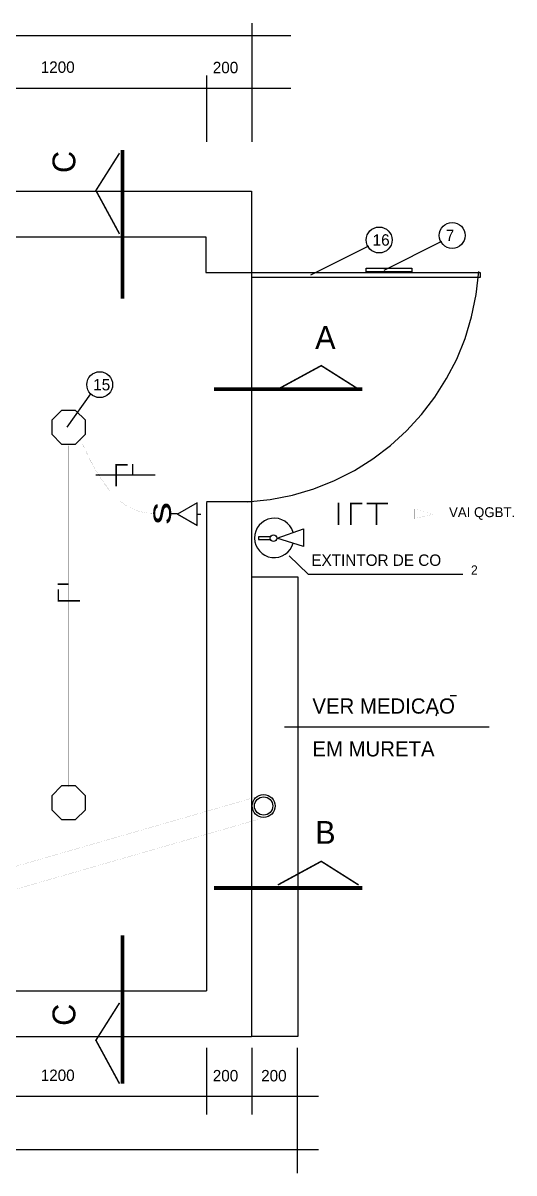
# Model space of a CAD drawing. Extents: x 0.013 to 0.842, y 0.009 to 0.544.
# Drawn here: x 0.1212 to 0.1857, y 0.1502 to 0.3012 of the extents above; entities that cross this region are included whole.
import ezdxf

# ---------------------------------------------------------------- set-up
doc = ezdxf.new("R2010")
doc.units = 0
doc.header["$LTSCALE"] = 250
doc.header["$MEASUREMENT"] = 0
doc.linetypes.add('DASHED', pattern=[0.75, 0.5, -0.25])
doc.layers.get('0').update_dxf_attribs({"linetype": 'CONTINUOUS'})
for name, color, linetype in [('DETALHES-DIVERSOS', 7, 'CONTINUOUS'), ('ILUMINACAO', 7, 'CONTINUOUS'), ('TOMADAS', 7, 'CONTINUOUS')]:
    doc.layers.add(name, color=color, linetype=linetype)
doc.styles.add('ROMANS', font='TXT', dxfattribs={"height": 100})
doc.styles.add('TXT', font='txt')

# ---------------------------------------------------------------- blocks, each defined once
blk = doc.blocks.new('CXFM')
at = {"layer": 'ILUMINACAO'}
blk.add_lwpolyline([(-0.9178110384396914, 2.217402897177637), (-2.216681678790564, 0.9185322568267642), (-2.216681678790564, -0.9183482185256668), (-0.9178110384396925, -2.21721885887654), (0.9190694369127386, -2.21721885887654), (2.217940077263612, -0.9183482185256678), (2.217940077263613, 0.9185322568267631), (0.9190694369127407, 2.217402897177637)], close=True, dxfattribs=at)
at = {"layer": 'ILUMINACAO', "flags": 1}
blk.add_attdef('P', (0.003145996182624115, 2.819540850193372), '', height=1.5, dxfattribs=at)
at = {"layer": 'ILUMINACAO'}
for tag, p in [('C', (-1.56512664832558, -0.8553378502105816)), ('R', (0.4930691452865049, -0.8553378502105816))]:
    blk.add_attdef(tag, p, '', height=1.5, dxfattribs=at)
blk = doc.blocks.new('TOBAIXA')
at = {"layer": 'TOMADAS', "color": 1}
blk.add_line((0, 0.5), (0, 0), dxfattribs=at)
blk.add_lwpolyline([(-1.5, 0.5000000000000002), (1.5, 0.4999999999999997), (6.661338147750939e-16, 3.100000000000001)], close=True, dxfattribs=at)
blk.add_lwpolyline([(-1.5, 0.5000000000000002), (6.661338147750939e-16, 3.100000000000001), (-1.5, 0.5000000000000002)], dxfattribs=at)
at = {"layer": 'TOMADAS', "color": 1, "linetype": 'Continuous', "flags": 1}
blk.add_attdef('P', (0, 4), '', height=2, dxfattribs=at)
at = {"layer": 'TOMADAS', "color": 1, "linetype": 'Continuous'}
blk.add_attdef('C', (2, 1), '', height=2, dxfattribs=at)
blk = doc.blocks.new('INTER')
at = {"layer": 'TOMADAS', "color": 1, "linetype": 'Continuous'}
blk.add_line((0, 0.8388638708707024), (0, -0.03546316212588874), dxfattribs=at)
at = {"layer": 'TOMADAS', "color": 1, "style": 'TXT', "width": 1.5}
blk.add_text('s', height=3, dxfattribs=at).set_placement((-1.499999999999999, 0.8430873466398052))
at = {"layer": 'TOMADAS', "color": 1, "linetype": 'Continuous', "style": 'TXT'}
blk.add_attdef('R', (1.839452481230427, 0.7093481047424401), '', height=2, dxfattribs=at)
blk = doc.blocks.new('FASNETER')
at = {"const_width": 0.3}
for points in [[(0.15, 2.1), (0.15, -2.1)], [(2.3, 1.95), (4.6, 1.95)], [(2.450000000000001, 1.8), (2.450000000000001, -2.1)], [(5.400000000000001, 1.95), (9.399999999999999, 1.95)], [(7.250000000000001, 1.8), (7.250000000000001, -2.1)]]:
    blk.add_lwpolyline(points, dxfattribs=at)
for tag, p in [('C', (1.4, 2.8)), ('B', (3.95, -5.15))]:
    blk.add_attdef(tag, p, '', height=2)
blk = doc.blocks.new('NEUT1RET')
at = {"const_width": 0.3}
for points in [[(3.250000000000001, 2.1), (3.250000000000001, 0)], [(0, 1.95), (2.299999999999999, 1.95)], [(0.1500000000000004, 1.8), (0.1500000000000004, -2.1)]]:
    blk.add_lwpolyline(points, dxfattribs=at)
at = {"style": 'ROMANS'}
for tag, p in [('C', (-0.05678830803792145, 3.346769671229509)), ('R', (2.502905405376884, -3.052364779063865))]:
    blk.add_attdef(tag, p, '', height=2, dxfattribs=at)

msp = doc.modelspace()

# ---------------------------------------------------------------- linework, layer by layer
at = {"layer": 'DETALHES-DIVERSOS'}
for p, q in [((0.1512770852407975, 0.3011963731878859), (0.1512770852407975, 0.285568619822996)), ((0.05060000000000037, 0.2995475118905961), (0.1563999999999997, 0.2995475118905961)), ((0.1453264305987905, 0.2942963731878844), (0.1453264305987905, 0.285568619822996)), ((0.05060000000000037, 0.2926475118905946), (0.1563999999999997, 0.2926475118905946)), ((0.05383780900933562, 0.2790999999999986), (0.1512522898807001, 0.2790999999999986)), ((0.1512522898807001, 0.2790999999999986), (0.1512522898807001, 0.1680999999999986)), ((0.05383780900933562, 0.2730999999999986), (0.1452522898807001, 0.2730999999999986)), ((0.1452522898807001, 0.2730999999999986), (0.1452522898807001, 0.2684499999999971)), ((0.1666000000000004, 0.2719000000000015), (0.159, 0.2680999999999986)), ((0.1762000000000007, 0.2725), (0.1686000000000004, 0.2686999999999971)), ((0.1662897898807005, 0.2684499999999971), (0.1662897898807005, 0.269)), ((0.1662897898807005, 0.269), (0.1722999999999993, 0.269)), ((0.1722999999999993, 0.269), (0.1722999999999993, 0.2685)), ((0.1452522898807001, 0.2684499999999971), (0.1511772898807012, 0.2684499999999971)), ((0.1812522898807001, 0.2677750000000015), (0.1512522898807001, 0.2677750000000015)), ((0.1513272898807009, 0.2684499999999971), (0.1812522898807001, 0.2684499999999971)), ((0.1722999999999993, 0.2685), (0.1662999999999993, 0.2685)), ((0.1812522898807001, 0.2684499999999971), (0.1812522898807001, 0.2677750000000015)), ((0.1301000000000004, 0.2525), (0.127, 0.2480999999999986)), ((0.1386000000000004, 0.2418000000000029), (0.1307999999999993, 0.2418000000000029)), ((0.1512522898807001, 0.238300000000003), (0.1453378090093356, 0.238300000000003)), ((0.1453378090093356, 0.2382249999999985), (0.1453378090093356, 0.1740999999999986)), ((0.1545892279251166, 0.2335474952793447), (0.1580522416364784, 0.2347751522481122)), ((0.1580522416364784, 0.2347751522481122), (0.1580522416364784, 0.2324386438236834)), ((0.1521468919392082, 0.2337059026301504), (0.1521468919392082, 0.2333626867034036)), ((0.1537143613032986, 0.2337059026301504), (0.1521468919392082, 0.2337059026301504)), ((0.1521468919392082, 0.2333626867034036), (0.1537143613032986, 0.2333626867034036)), ((0.1580522416364784, 0.2324386438236834), (0.1545527751492064, 0.2335474952793447)), ((0.1562000000000008, 0.2311999999999971), (0.1587000000000007, 0.2288000000000029)), ((0.157359638894206, 0.2283992563780485), (0.1512537989294342, 0.2283992563780485)), ((0.157359638894206, 0.1681516606203149), (0.157359638894206, 0.2283992563780485)), ((0.1587000000000007, 0.2288000000000029), (0.179, 0.2288000000000029)), ((0.1773103822152207, 0.2128804727721872), (0.1781520270714063, 0.2128804727721872)), ((0.1756636857574667, 0.2109457561079398), (0.175444126229766, 0.2101771700358368)), ((0.155573988972863, 0.2087460097636576), (0.1824700311161851, 0.2087460097636576)), ((0.05383780900933562, 0.1740999999999986), (0.1453378090093356, 0.1740999999999986)), ((0.04783780900933562, 0.1680999999999986), (0.1512522898807001, 0.1680999999999986)), ((0.1512537989294342, 0.1681516606203149), (0.157359638894206, 0.1681516606203149)), ((0.1453264305987905, 0.1665963731878874), (0.1453264305987905, 0.1578686198229989)), ((0.1512770852407975, 0.1665963731878874), (0.1512770852407975, 0.1578686198229989)), ((0.1572490683940669, 0.1665963731878874), (0.1572490683940669, 0.1501686198230018)), ((0.04533836980406341, 0.1602475118906005), (0.1600217748580836, 0.1602475118906005)), ((0.04533836980406341, 0.1532475118906005), (0.1600217748580836, 0.1532475118906005))]:
    msp.add_line(p, q, dxfattribs=at)
for points, const_width in [([(0.1338999999999997, 0.2735), (0.1307999999999993, 0.2791999999999971), (0.1338999999999997, 0.2840999999999986)], 0.0002), ([(0.1342999999999993, 0.265), (0.1342999999999993, 0.2845)], 0.0005), ([(0.1547000000000007, 0.2530999999999985), (0.1603999999999997, 0.2561999999999971), (0.1652999999999993, 0.2530999999999985)], 0.0002), ([(0.1462999999999993, 0.2530999999999985), (0.1657999999999993, 0.2530999999999985)], 0.0005), ([(0.1385, 0.2368000000000029), (0.13740234375, 0.2368638671875015), (0.13628125, 0.2371046875000029), (0.1351320312499993, 0.2375962890625015), (0.1339500000000007, 0.2384124999999986), (0.13273046875, 0.2396271484375029), (0.13146875, 0.2413140625000015), (0.13016015625, 0.2435470703125029), (0.1287999999999993, 0.2464000000000015)], 1e-05), ([(0.1272000000000007, 0.2009000000000015), (0.1272000000000007, 0.2456999999999971)], 1e-05), ([(0.1726000000000004, 0.2366600000000035), (0.1726000000000004, 0.2373799999999974), (0.175, 0.2366600000000035), (0.1726000000000004, 0.2360999999999986), (0.1726000000000004, 0.2366600000000035)], 8.000000000000001e-06), ([(0.1547000000000007, 0.188), (0.1603999999999997, 0.1910999999999985), (0.1652999999999993, 0.188)], 0.0002), ([(0.1462999999999993, 0.1875999999999985), (0.1657999999999993, 0.1875999999999985)], 0.0005), ([(0.1342999999999993, 0.1619000000000015), (0.1342999999999993, 0.1814000000000014)], 0.0005), ([(0.1338999999999997, 0.1619000000000015), (0.1307999999999993, 0.1675999999999986), (0.1338999999999997, 0.1725)], 0.0002)]:
    msp.add_lwpolyline(points, dxfattribs=dict(at, const_width=const_width))
at = {"layer": 'DETALHES-DIVERSOS', "linetype": 'DASHED', "const_width": 1e-05}
for points in [[(0.1445, 0.2366999999999971), (0.1726000000000004, 0.2366999999999971)], [(0.07686998433000554, 0.1779443269949843), (0.1521676797684086, 0.1996347659086605)], [(0.07720922706527746, 0.1750286945511834), (0.1525069225036787, 0.1967191334648596)]]:
    msp.add_lwpolyline(points, dxfattribs=at)
at = {"layer": 'DETALHES-DIVERSOS'}
for centre, radius in [((0.1776000000000004, 0.2733000000000029), 0.0017), ((0.168, 0.2726999999999971), 0.0017), ((0.1312999999999993, 0.2536999999999971), 0.0017), ((0.1541335682262525, 0.2335474952793447), 0.0004323041050822095), ((0.1528254447728123, 0.1983675941610782), 0.0015), ((0.1528254447728123, 0.1983675941610782), 0.0012)]:
    msp.add_circle(centre, radius, dxfattribs=at)
at = {"layer": 'DETALHES-DIVERSOS', "linetype": 'DASHED'}
msp.add_arc((0.1488097898807009, 0.2705875000000015), 0.03234002879559633, 273.2660659679444, 356.3966054845492, dxfattribs=at)
at = {"layer": 'DETALHES-DIVERSOS'}
msp.add_arc((0.1542247001660253, 0.2335738965044802), 0.002588147089545073, 16.34850284279729, 344.7704204396974, dxfattribs=at)

# ---------------------------------------------------------------- block references
for name, p, xscale, yscale, zscale in [('CXFM', (0.1272143380333255, 0.2481028583364896), 0.001, 0.001, 0.001), ('NEUT1RET', (0.1333500000000004, 0.2418000000000029), 0.0007000000000000001, 0.0007000000000000001, 0.0007000000000000001), ('FASNETER', (0.1625699999999997, 0.2367300000000032), 0.0007000000000000001, 0.0007000000000000001, 0.0007000000000000001), ('CXFM', (0.1272143380333255, 0.1988028583364867), 0.001, 0.001, 0.001)]:
    msp.add_blockref(name, p, dxfattribs=dict(at, xscale=xscale, yscale=yscale, zscale=zscale))
at = {"layer": 'DETALHES-DIVERSOS', "rotation": 90}
for name, p, xscale, yscale, zscale in [('INTER', (0.1415, 0.2368000000000029), 0.001, 0.001, 0.001), ('TOBAIXA', (0.1446000000000004, 0.2366999999999971), 0.001, 0.001, 0.001), ('NEUT1RET', (0.1272299999999996, 0.2252200000000012), 0.0007000000000000001, 0.0007000000000000001, 0.0007000000000000001)]:
    msp.add_blockref(name, p, dxfattribs=dict(at, xscale=xscale, yscale=yscale, zscale=zscale))

# ---------------------------------------------------------------- texts
at = {"layer": 'DETALHES-DIVERSOS', "style": 'ROMANS'}
for s, height, p in [('1200', 0.0015, (0.1235499999999993, 0.2946500000000015)), ('200', 0.0015, (0.1461499999999996, 0.2945999999999986)), ('16', 0.0015, (0.1671499999999997, 0.2719499999999971)), ('7', 0.0015, (0.17675, 0.2725500000000029)), ('A', 0.003, (0.1596000000000004, 0.2584000000000015)), ('15', 0.0015, (0.1304500000000007, 0.2529499999999971)), ('VAI QGBT.', 0.0013, (0.1771800000000003, 0.236300000000003)), ('EXTINTOR DE CO', 0.0015, (0.1591000000000004, 0.2299000000000015)), ('2', 0.0012, (0.1800599999999995, 0.228760000000002)), ('VER MEDICAO', 0.002, (0.1592333144345394, 0.2104952056518814)), ('EM MURETA', 0.002, (0.1592333144345394, 0.2048765764351556)), ('B', 0.003, (0.1596000000000004, 0.1934000000000015)), ('1200', 0.0015, (0.1235499999999993, 0.16225)), ('200', 0.0015, (0.1461499999999996, 0.1621999999999971)), ('200', 0.0015, (0.1525, 0.1621999999999971))]:
    msp.add_text(s, height=height, dxfattribs=at).set_placement(p)
for p in [(0.1281000000000004, 0.2815), (0.1281000000000004, 0.1695)]:
    msp.add_text('C', height=0.003, rotation=90, dxfattribs=at).set_placement(p)

doc.saveas('drawing.dxf')
